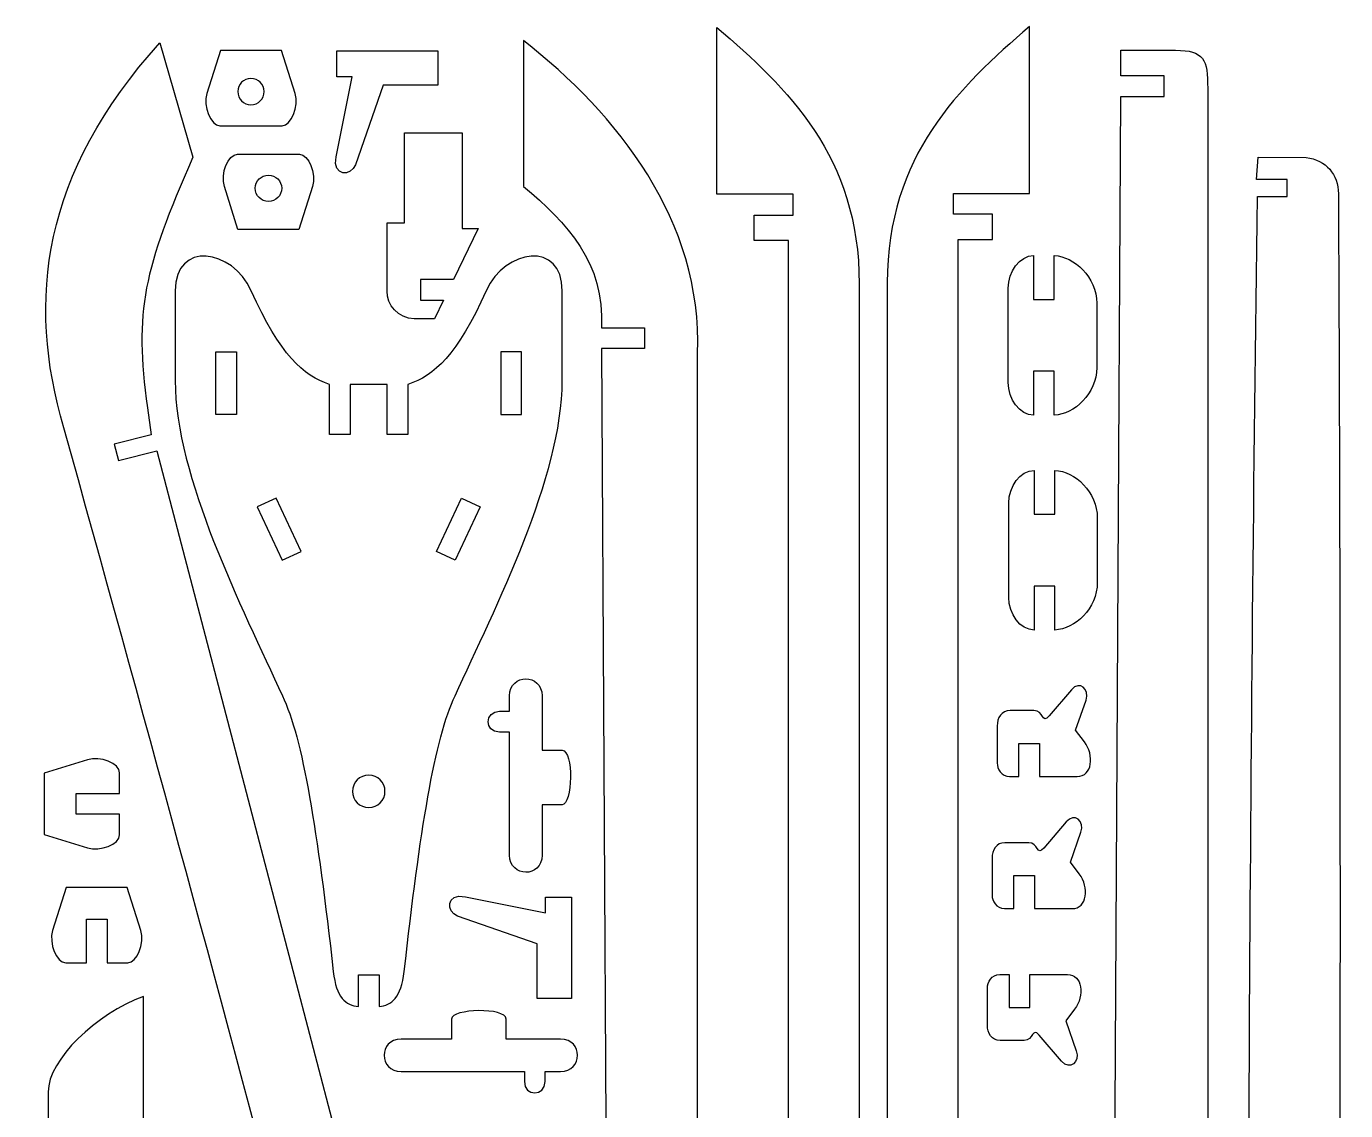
# Model space of a CAD drawing. Header units: centimetres. Extents: x -1670 to 781, y 182 to 1564.
# Drawn here: x 208 to 781, y 1085 to 1556 of the extents above; entities that cross this region are included whole.
import ezdxf

# ---------------------------------------------------------------- set-up
doc = ezdxf.new("R2010")
doc.units = ezdxf.units.CM
doc.header["$MEASUREMENT"] = 0
doc.layers.add('Camada 1', color=3, linetype='Continuous')

msp = doc.modelspace()

# ---------------------------------------------------------------- linework, layer by layer
at = {"layer": 'Camada 1', "lineweight": 25}
for points, knots in [([(538.63, 934.8), (538.63, 934.8), (529.64, 934.8), (529.64, 934.8), (529.64, 934.8), (529.64, 934.8), (529.64, 957.59), (529.64, 957.59), (529.64, 957.59), (529.64, 957.59), (518.7, 957.59), (518.7, 957.59), (518.7, 957.59), (518.7, 957.59), (518.7, 898.97), (518.7, 898.97), (518.7, 898.97), (518.7, 898.97), (511.26, 898.97), (511.26, 898.97), (511.26, 898.97), (511.26, 898.97), (511.26, 732.33), (511.26, 732.33), (511.26, 732.33), (511.26, 732.33), (519.63, 732.33), (519.63, 732.33), (519.63, 732.33), (519.63, 732.33), (519.63, 638.96), (519.63, 638.96), (519.63, 638.96), (519.63, 638.96), (537.84, 638.96), (537.84, 638.96), (537.84, 638.96), (537.84, 638.96), (537.84, 676.35), (537.84, 676.35), (537.84, 676.35), (537.84, 676.35), (546.84, 676.35), (546.84, 676.35), (546.84, 676.35), (546.84, 676.35), (546.84, 638.96), (546.84, 638.96), (546.84, 638.96), (561, 639.8), (569.39, 647.88), (569.39, 666.92), (569.39, 666.92), (569.39, 666.92), (569.39, 1444.46), (569.39, 1444.46), (569.39, 1444.46), (569.39, 1500.01), (538.16, 1529.47), (507.62, 1555.91), (507.62, 1555.91), (507.62, 1555.91), (507.62, 1483.39), (507.62, 1483.39), (507.62, 1483.39), (507.62, 1483.39), (540.66, 1483.39), (540.66, 1483.39), (540.66, 1483.39), (540.66, 1483.39), (540.66, 1474.4), (540.66, 1474.4), (540.66, 1474.4), (540.66, 1474.4), (523.78, 1474.4), (523.78, 1474.4), (523.78, 1474.4), (523.78, 1474.4), (523.78, 1463.27), (523.78, 1463.27), (523.78, 1463.27), (523.78, 1463.27), (538.63, 1463.27), (538.63, 1463.27), (538.63, 1463.27), (538.63, 1463.27), (538.63, 934.8), (538.63, 934.8)], [0, 0, 0, 0, 0.043478, 0.043478, 0.043478, 0.043478, 0.086957, 0.086957, 0.086957, 0.086957, 0.130435, 0.130435, 0.130435, 0.130435, 0.173913, 0.173913, 0.173913, 0.173913, 0.217391, 0.217391, 0.217391, 0.217391, 0.26087, 0.26087, 0.26087, 0.26087, 0.304348, 0.304348, 0.304348, 0.304348, 0.347826, 0.347826, 0.347826, 0.347826, 0.391304, 0.391304, 0.391304, 0.391304, 0.434783, 0.434783, 0.434783, 0.434783, 0.478261, 0.478261, 0.478261, 0.478261, 0.521739, 0.521739, 0.521739, 0.521739, 0.565217, 0.565217, 0.565217, 0.565217, 0.608696, 0.608696, 0.608696, 0.608696, 0.652174, 0.652174, 0.652174, 0.652174, 0.695652, 0.695652, 0.695652, 0.695652, 0.73913, 0.73913, 0.73913, 0.73913, 0.782609, 0.782609, 0.782609, 0.782609, 0.826087, 0.826087, 0.826087, 0.826087, 0.869565, 0.869565, 0.869565, 0.869565, 0.913043, 0.913043, 0.913043, 0.913043, 1, 1, 1, 1]), ([(538.63, 934.8), (538.63, 934.8), (529.64, 934.8), (529.64, 934.8), (529.64, 934.8), (529.64, 934.8), (529.64, 957.59), (529.64, 957.59), (529.64, 957.59), (529.64, 957.59), (518.7, 957.59), (518.7, 957.59), (518.7, 957.59), (518.7, 957.59), (518.7, 898.97), (518.7, 898.97), (518.7, 898.97), (518.7, 898.97), (511.26, 898.97), (511.26, 898.97), (511.26, 898.97), (511.26, 898.97), (511.26, 732.33), (511.26, 732.33), (511.26, 732.33), (511.26, 732.33), (519.63, 732.33), (519.63, 732.33), (519.63, 732.33), (519.63, 732.33), (519.63, 638.96), (519.63, 638.96), (519.63, 638.96), (519.63, 638.96), (537.84, 638.96), (537.84, 638.96), (537.84, 638.96), (537.84, 638.96), (537.84, 676.35), (537.84, 676.35), (537.84, 676.35), (537.84, 676.35), (546.84, 676.35), (546.84, 676.35), (546.84, 676.35), (546.84, 676.35), (546.84, 638.96), (546.84, 638.96), (546.84, 638.96), (561, 639.8), (569.39, 647.88), (569.39, 666.92), (569.39, 666.92), (569.39, 666.92), (569.39, 1444.46), (569.39, 1444.46), (569.39, 1444.46), (569.39, 1500.01), (538.16, 1529.47), (507.62, 1555.91), (507.62, 1555.91), (507.62, 1555.91), (507.62, 1483.39), (507.62, 1483.39), (507.62, 1483.39), (507.62, 1483.39), (540.66, 1483.39), (540.66, 1483.39), (540.66, 1483.39), (540.66, 1483.39), (540.66, 1474.4), (540.66, 1474.4), (540.66, 1474.4), (540.66, 1474.4), (523.78, 1474.4), (523.78, 1474.4), (523.78, 1474.4), (523.78, 1474.4), (523.78, 1463.27), (523.78, 1463.27), (523.78, 1463.27), (523.78, 1463.27), (538.63, 1463.27), (538.63, 1463.27), (538.63, 1463.27), (538.63, 1463.27), (538.63, 934.8), (538.63, 934.8)], [0, 0, 0, 0, 0.043478, 0.043478, 0.043478, 0.043478, 0.086957, 0.086957, 0.086957, 0.086957, 0.130435, 0.130435, 0.130435, 0.130435, 0.173913, 0.173913, 0.173913, 0.173913, 0.217391, 0.217391, 0.217391, 0.217391, 0.26087, 0.26087, 0.26087, 0.26087, 0.304348, 0.304348, 0.304348, 0.304348, 0.347826, 0.347826, 0.347826, 0.347826, 0.391304, 0.391304, 0.391304, 0.391304, 0.434783, 0.434783, 0.434783, 0.434783, 0.478261, 0.478261, 0.478261, 0.478261, 0.521739, 0.521739, 0.521739, 0.521739, 0.565217, 0.565217, 0.565217, 0.565217, 0.608696, 0.608696, 0.608696, 0.608696, 0.652174, 0.652174, 0.652174, 0.652174, 0.695652, 0.695652, 0.695652, 0.695652, 0.73913, 0.73913, 0.73913, 0.73913, 0.782609, 0.782609, 0.782609, 0.782609, 0.826087, 0.826087, 0.826087, 0.826087, 0.869565, 0.869565, 0.869565, 0.869565, 0.913043, 0.913043, 0.913043, 0.913043, 1, 1, 1, 1]), ([(612.37, 935.21), (612.37, 935.21), (621.37, 935.21), (621.37, 935.21), (621.37, 935.21), (621.37, 935.21), (621.37, 958.01), (621.37, 958.01), (621.37, 958.01), (621.37, 958.01), (632.3, 958.01), (632.3, 958.01), (632.3, 958.01), (632.3, 958.01), (632.3, 899.38), (632.3, 899.38), (632.3, 899.38), (632.3, 899.38), (639.75, 899.38), (639.75, 899.38), (639.75, 899.38), (639.75, 899.38), (639.75, 732.75), (639.75, 732.75), (639.75, 732.75), (639.75, 732.75), (631.37, 732.75), (631.37, 732.75), (631.37, 732.75), (631.37, 732.75), (631.37, 639.37), (631.37, 639.37), (631.37, 639.37), (631.37, 639.37), (613.16, 639.37), (613.16, 639.37), (613.16, 639.37), (613.16, 639.37), (613.16, 676.77), (613.16, 676.77), (613.16, 676.77), (613.16, 676.77), (604.17, 676.77), (604.17, 676.77), (604.17, 676.77), (604.17, 676.77), (604.17, 639.37), (604.17, 639.37), (604.17, 639.37), (590, 640.22), (581.61, 648.3), (581.61, 667.34), (581.61, 667.34), (581.61, 667.34), (581.61, 1444.88), (581.61, 1444.88), (581.61, 1444.88), (581.61, 1500.43), (612.85, 1529.89), (643.39, 1556.32), (643.39, 1556.32), (643.39, 1556.32), (643.39, 1483.81), (643.39, 1483.81), (643.39, 1483.81), (643.39, 1483.81), (610.35, 1483.81), (610.35, 1483.81), (610.35, 1483.81), (610.35, 1483.81), (610.35, 1474.82), (610.35, 1474.82), (610.35, 1474.82), (610.35, 1474.82), (627.23, 1474.82), (627.23, 1474.82), (627.23, 1474.82), (627.23, 1474.82), (627.23, 1463.69), (627.23, 1463.69), (627.23, 1463.69), (627.23, 1463.69), (612.37, 1463.69), (612.37, 1463.69), (612.37, 1463.69), (612.37, 1463.69), (612.37, 935.21), (612.37, 935.21)], [0, 0, 0, 0, 0.043478, 0.043478, 0.043478, 0.043478, 0.086957, 0.086957, 0.086957, 0.086957, 0.130435, 0.130435, 0.130435, 0.130435, 0.173913, 0.173913, 0.173913, 0.173913, 0.217391, 0.217391, 0.217391, 0.217391, 0.26087, 0.26087, 0.26087, 0.26087, 0.304348, 0.304348, 0.304348, 0.304348, 0.347826, 0.347826, 0.347826, 0.347826, 0.391304, 0.391304, 0.391304, 0.391304, 0.434783, 0.434783, 0.434783, 0.434783, 0.478261, 0.478261, 0.478261, 0.478261, 0.521739, 0.521739, 0.521739, 0.521739, 0.565217, 0.565217, 0.565217, 0.565217, 0.608696, 0.608696, 0.608696, 0.608696, 0.652174, 0.652174, 0.652174, 0.652174, 0.695652, 0.695652, 0.695652, 0.695652, 0.73913, 0.73913, 0.73913, 0.73913, 0.782609, 0.782609, 0.782609, 0.782609, 0.826087, 0.826087, 0.826087, 0.826087, 0.869565, 0.869565, 0.869565, 0.869565, 0.913043, 0.913043, 0.913043, 0.913043, 1, 1, 1, 1]), ([(450.95, 660.7), (450.95, 660.7), (438.07, 657.4), (438.07, 657.4), (438.07, 657.4), (438.07, 657.4), (436.24, 664.55), (436.24, 664.55), (436.24, 664.55), (436.24, 664.55), (448.67, 667.73), (448.67, 667.73), (448.67, 667.73), (448.67, 667.73), (264.28, 1371.98), (264.28, 1371.98), (264.28, 1371.98), (264.28, 1371.98), (247.66, 1367.73), (247.66, 1367.73), (247.66, 1367.73), (247.66, 1367.73), (245.83, 1374.87), (245.83, 1374.87), (245.83, 1374.87), (245.83, 1374.87), (261.9, 1378.99), (261.9, 1378.99), (261.9, 1378.99), (261.9, 1378.99), (260.26, 1390.62), (260.26, 1390.62), (260.26, 1390.62), (254.27, 1432.91), (258.68, 1451.03), (280.01, 1499.49), (280.01, 1499.49), (280.01, 1499.49), (265.61, 1549.17), (265.61, 1549.17), (265.61, 1549.17), (214.53, 1492.5), (207.66, 1437.46), (223.91, 1381.98), (223.91, 1381.98), (291.5, 1140.48), (355.44, 897.53), (417.85, 653.98), (417.85, 653.98), (419.91, 645.94), (424.74, 642.53), (433.47, 643.72), (433.47, 643.72), (433.47, 643.72), (453.68, 648.85), (453.68, 648.85), (453.68, 648.85), (453.68, 648.85), (450.95, 660.7), (450.95, 660.7)], [0, 0, 0, 0, 0.0625, 0.0625, 0.0625, 0.0625, 0.125, 0.125, 0.125, 0.125, 0.1875, 0.1875, 0.1875, 0.1875, 0.25, 0.25, 0.25, 0.25, 0.3125, 0.3125, 0.3125, 0.3125, 0.375, 0.375, 0.375, 0.375, 0.4375, 0.4375, 0.4375, 0.4375, 0.5, 0.5, 0.5, 0.5, 0.5625, 0.5625, 0.5625, 0.5625, 0.625, 0.625, 0.625, 0.625, 0.6875, 0.6875, 0.6875, 0.6875, 0.75, 0.75, 0.75, 0.75, 0.8125, 0.8125, 0.8125, 0.8125, 0.875, 0.875, 0.875, 0.875, 1, 1, 1, 1]), ([(461.53, 682.32), (461.53, 682.32), (480.26, 682.32), (480.26, 682.32), (480.26, 682.32), (480.26, 682.32), (480.26, 691.31), (480.26, 691.31), (480.26, 691.31), (480.26, 691.31), (461.53, 691.31), (461.53, 691.31), (461.53, 691.31), (461.53, 691.31), (457.43, 1416.43), (457.43, 1416.43), (457.43, 1416.43), (457.43, 1416.43), (476.16, 1416.43), (476.16, 1416.43), (476.16, 1416.43), (476.16, 1416.43), (476.16, 1425.42), (476.16, 1425.42), (476.16, 1425.42), (476.16, 1425.42), (457.43, 1425.42), (457.43, 1425.42), (457.43, 1425.42), (458.93, 1453.53), (442.57, 1470.99), (423.52, 1486.85), (423.52, 1486.85), (423.52, 1486.85), (423.52, 1550.13), (423.52, 1550.13), (423.52, 1550.13), (464.47, 1518.4), (501.38, 1471.81), (499.21, 1414.26), (499.21, 1414.26), (499.21, 1414.26), (499.21, 687.74), (499.21, 687.74), (499.21, 687.74), (499.21, 675.2), (497.71, 671.15), (485.17, 671.15), (485.17, 671.15), (485.17, 671.15), (461.53, 671.15), (461.53, 671.15), (461.53, 671.15), (461.53, 671.15), (461.53, 682.32), (461.53, 682.32)], [0, 0, 0, 0, 0.066667, 0.066667, 0.066667, 0.066667, 0.133333, 0.133333, 0.133333, 0.133333, 0.2, 0.2, 0.2, 0.2, 0.266667, 0.266667, 0.266667, 0.266667, 0.333333, 0.333333, 0.333333, 0.333333, 0.4, 0.4, 0.4, 0.4, 0.466667, 0.466667, 0.466667, 0.466667, 0.533333, 0.533333, 0.533333, 0.533333, 0.6, 0.6, 0.6, 0.6, 0.666667, 0.666667, 0.666667, 0.666667, 0.733333, 0.733333, 0.733333, 0.733333, 0.8, 0.8, 0.8, 0.8, 0.866667, 0.866667, 0.866667, 0.866667, 1, 1, 1, 1]), ([(291.96, 1545.89), (291.96, 1545.89), (318.48, 1545.89), (318.48, 1545.89), (318.48, 1545.89), (318.48, 1545.89), (324.37, 1527.2), (324.37, 1527.2), (324.37, 1527.2), (326.13, 1521.61), (322.68, 1513.16), (318.71, 1513.16), (318.71, 1513.16), (297.58, 1513.16), (312.89, 1513.16), (291.73, 1513.16), (291.73, 1513.16), (287.75, 1513.16), (284.3, 1521.61), (286.06, 1527.2), (286.06, 1527.2), (286.06, 1527.2), (291.96, 1545.89), (291.96, 1545.89)], [0, 0, 0, 0, 0.142857, 0.142857, 0.142857, 0.142857, 0.285714, 0.285714, 0.285714, 0.285714, 0.428571, 0.428571, 0.428571, 0.428571, 0.571429, 0.571429, 0.571429, 0.571429, 0.714286, 0.714286, 0.714286, 0.714286, 1, 1, 1, 1]), ([(386.4, 1530.83), (386.4, 1530.83), (386.4, 1545.72), (386.4, 1545.72), (386.4, 1545.72), (386.4, 1545.72), (342.44, 1545.72), (342.44, 1545.72), (342.44, 1545.72), (342.44, 1545.72), (342.44, 1534.41), (342.44, 1534.41), (342.44, 1534.41), (342.44, 1534.41), (349.18, 1534.41), (349.18, 1534.41), (349.18, 1534.41), (349.18, 1534.41), (342.2, 1499.65), (342.2, 1499.65), (342.2, 1499.65), (340.47, 1491.05), (348.77, 1491.09), (350.58, 1496.24), (350.58, 1496.24), (350.58, 1496.24), (362.67, 1530.83), (362.67, 1530.83), (362.67, 1530.83), (362.67, 1530.83), (386.4, 1530.83), (386.4, 1530.83)], [0, 0, 0, 0, 0.111111, 0.111111, 0.111111, 0.111111, 0.222222, 0.222222, 0.222222, 0.222222, 0.333333, 0.333333, 0.333333, 0.333333, 0.444444, 0.444444, 0.444444, 0.444444, 0.555556, 0.555556, 0.555556, 0.555556, 0.666667, 0.666667, 0.666667, 0.666667, 0.777778, 0.777778, 0.777778, 0.777778, 1, 1, 1, 1]), ([(683.09, 1534.8), (683.09, 1534.8), (701.82, 1534.8), (701.82, 1534.8), (701.82, 1534.8), (701.82, 1534.8), (701.82, 1525.81), (701.82, 1525.81), (701.82, 1525.81), (701.82, 1525.81), (683.09, 1525.81), (683.09, 1525.81), (683.09, 1525.81), (683.09, 1525.81), (678.99, 800.68), (678.99, 800.68), (678.99, 800.68), (678.99, 800.68), (697.72, 800.68), (697.72, 800.68), (697.72, 800.68), (697.72, 800.68), (697.72, 791.69), (697.72, 791.69), (697.72, 791.69), (697.72, 791.69), (678.99, 791.69), (678.99, 791.69), (678.99, 791.69), (680.49, 763.59), (664.13, 746.13), (645.08, 730.27), (645.08, 730.27), (645.08, 730.27), (645.08, 666.99), (645.08, 666.99), (645.08, 666.99), (686.03, 698.71), (722.95, 745.3), (720.77, 802.86), (720.77, 802.86), (720.77, 802.86), (720.77, 1529.37), (720.77, 1529.37), (720.77, 1529.37), (720.77, 1541.92), (719.27, 1545.97), (706.73, 1545.97), (706.73, 1545.97), (706.73, 1545.97), (683.09, 1545.97), (683.09, 1545.97), (683.09, 1545.97), (683.09, 1545.97), (683.09, 1534.8), (683.09, 1534.8)], [0, 0, 0, 0, 0.066667, 0.066667, 0.066667, 0.066667, 0.133333, 0.133333, 0.133333, 0.133333, 0.2, 0.2, 0.2, 0.2, 0.266667, 0.266667, 0.266667, 0.266667, 0.333333, 0.333333, 0.333333, 0.333333, 0.4, 0.4, 0.4, 0.4, 0.466667, 0.466667, 0.466667, 0.466667, 0.533333, 0.533333, 0.533333, 0.533333, 0.6, 0.6, 0.6, 0.6, 0.666667, 0.666667, 0.666667, 0.666667, 0.733333, 0.733333, 0.733333, 0.733333, 0.8, 0.8, 0.8, 0.8, 0.866667, 0.866667, 0.866667, 0.866667, 1, 1, 1, 1]), ([(305.22, 1522.24), (302.05, 1522.24), (299.48, 1524.81), (299.48, 1527.98), (299.48, 1527.98), (299.48, 1531.15), (302.05, 1533.71), (305.22, 1533.71), (305.22, 1533.71), (308.39, 1533.71), (310.96, 1531.14), (310.96, 1527.98), (310.96, 1527.98), (310.96, 1524.81), (308.39, 1522.24), (305.22, 1522.24)], [0, 0, 0, 0, 0.2, 0.2, 0.2, 0.2, 0.4, 0.4, 0.4, 0.4, 0.6, 0.6, 0.6, 0.6, 1, 1, 1, 1]), ([(393.2, 1446.42), (393.2, 1446.42), (403.88, 1468.56), (403.88, 1468.56), (403.88, 1468.56), (403.88, 1468.56), (396.9, 1468.56), (396.9, 1468.56), (396.9, 1468.56), (396.9, 1468.56), (396.9, 1510.13), (396.9, 1510.13), (396.9, 1510.13), (396.9, 1510.13), (371.93, 1510.13), (371.93, 1510.13), (371.93, 1510.13), (371.93, 1510.13), (371.93, 1471.04), (371.93, 1471.04), (371.93, 1471.04), (371.93, 1471.04), (364.33, 1471.04), (364.33, 1471.04), (364.33, 1471.04), (364.33, 1471.04), (364.33, 1441.26), (364.33, 1441.26), (364.33, 1441.26), (364.33, 1435.49), (368.94, 1429.35), (376.17, 1429.35), (376.17, 1429.35), (376.17, 1429.35), (384.96, 1429.35), (384.96, 1429.35), (384.96, 1429.35), (384.96, 1429.35), (388.86, 1437.42), (388.86, 1437.42), (388.86, 1437.42), (388.86, 1437.42), (378.9, 1437.42), (378.9, 1437.42), (378.9, 1437.42), (378.9, 1437.42), (378.9, 1446.42), (378.9, 1446.42), (378.9, 1446.42), (378.9, 1446.42), (393.2, 1446.42), (393.2, 1446.42)], [0, 0, 0, 0, 0.071429, 0.071429, 0.071429, 0.071429, 0.142857, 0.142857, 0.142857, 0.142857, 0.214286, 0.214286, 0.214286, 0.214286, 0.285714, 0.285714, 0.285714, 0.285714, 0.357143, 0.357143, 0.357143, 0.357143, 0.428571, 0.428571, 0.428571, 0.428571, 0.5, 0.5, 0.5, 0.5, 0.571429, 0.571429, 0.571429, 0.571429, 0.642857, 0.642857, 0.642857, 0.642857, 0.714286, 0.714286, 0.714286, 0.714286, 0.785714, 0.785714, 0.785714, 0.785714, 0.857143, 0.857143, 0.857143, 0.857143, 1, 1, 1, 1]), ([(299.55, 1468.08), (299.55, 1468.08), (326.07, 1468.08), (326.07, 1468.08), (326.07, 1468.08), (326.07, 1468.08), (331.97, 1486.77), (331.97, 1486.77), (331.97, 1486.77), (333.73, 1492.35), (330.28, 1500.8), (326.3, 1500.8), (326.3, 1500.8), (305.18, 1500.8), (320.48, 1500.8), (299.32, 1500.8), (299.32, 1500.8), (295.35, 1500.8), (291.9, 1492.35), (293.66, 1486.77), (293.66, 1486.77), (293.66, 1486.77), (299.55, 1468.08), (299.55, 1468.08)], [0, 0, 0, 0, 0.142857, 0.142857, 0.142857, 0.142857, 0.285714, 0.285714, 0.285714, 0.285714, 0.428571, 0.428571, 0.428571, 0.428571, 0.571429, 0.571429, 0.571429, 0.571429, 0.714286, 0.714286, 0.714286, 0.714286, 1, 1, 1, 1]), ([(741.96, 1489.84), (741.96, 1489.84), (755.26, 1489.78), (755.26, 1489.78), (755.26, 1489.78), (755.26, 1489.78), (755.23, 1482.4), (755.23, 1482.4), (755.23, 1482.4), (755.23, 1482.4), (742.4, 1482.46), (742.4, 1482.46), (742.4, 1482.46), (739.08, 1239.96), (737.9, 997.73), (738.1, 755.61), (738.1, 755.61), (738.1, 755.61), (750.47, 755.56), (750.47, 755.56), (750.47, 755.56), (750.47, 755.56), (750.44, 748.19), (750.44, 748.19), (750.44, 748.19), (750.44, 748.19), (738.63, 748.23), (738.63, 748.23), (738.63, 748.23), (735.26, 731.69), (724.97, 719.78), (707.81, 709.03), (707.81, 709.03), (707.81, 709.03), (708.63, 643.01), (708.63, 643.01), (708.63, 643.01), (774.16, 691.93), (780.68, 749.54), (778.32, 804.98), (778.32, 804.98), (777.86, 1031.85), (778.82, 1256.85), (777.52, 1483.65), (777.52, 1483.65), (777.47, 1491.96), (772.23, 1498.34), (763.48, 1499.39), (763.48, 1499.39), (763.48, 1499.39), (742.63, 1499.51), (742.63, 1499.51), (742.63, 1499.51), (742.63, 1499.51), (741.96, 1489.84), (741.96, 1489.84)], [0, 0, 0, 0, 0.066667, 0.066667, 0.066667, 0.066667, 0.133333, 0.133333, 0.133333, 0.133333, 0.2, 0.2, 0.2, 0.2, 0.266667, 0.266667, 0.266667, 0.266667, 0.333333, 0.333333, 0.333333, 0.333333, 0.4, 0.4, 0.4, 0.4, 0.466667, 0.466667, 0.466667, 0.466667, 0.533333, 0.533333, 0.533333, 0.533333, 0.6, 0.6, 0.6, 0.6, 0.666667, 0.666667, 0.666667, 0.666667, 0.733333, 0.733333, 0.733333, 0.733333, 0.8, 0.8, 0.8, 0.8, 0.866667, 0.866667, 0.866667, 0.866667, 1, 1, 1, 1]), ([(312.81, 1491.73), (309.64, 1491.73), (307.07, 1489.16), (307.07, 1485.99), (307.07, 1485.99), (307.07, 1482.82), (309.64, 1480.25), (312.81, 1480.25), (312.81, 1480.25), (315.98, 1480.25), (318.55, 1482.82), (318.55, 1485.99), (318.55, 1485.99), (318.55, 1489.16), (315.98, 1491.73), (312.81, 1491.73)], [0, 0, 0, 0, 0.2, 0.2, 0.2, 0.2, 0.4, 0.4, 0.4, 0.4, 0.6, 0.6, 0.6, 0.6, 1, 1, 1, 1]), ([(364.41, 1400.84), (364.41, 1400.84), (364.41, 1379.1), (364.41, 1379.1), (364.41, 1379.1), (364.41, 1379.1), (373.41, 1379.1), (373.41, 1379.1), (373.41, 1379.1), (373.41, 1379.1), (373.41, 1400.84), (373.41, 1400.84), (373.41, 1400.84), (384.77, 1404.45), (394.93, 1413.73), (407.39, 1441.47), (407.39, 1441.47), (415.6, 1459.79), (440.42, 1463.3), (440.42, 1441.47), (440.42, 1441.47), (440.42, 1441.47), (440.42, 1402.47), (440.42, 1402.47), (440.42, 1402.47), (440.42, 1360.5), (411.41, 1304.16), (393.89, 1265.54), (393.89, 1265.54), (385.02, 1247.38), (378.57, 1206.53), (371.78, 1145.77), (371.78, 1145.77), (370.52, 1134.56), (366.28, 1131.07), (360.87, 1130.65), (360.87, 1130.65), (360.87, 1130.65), (360.87, 1144.34), (360.87, 1144.34), (360.87, 1144.34), (360.87, 1144.34), (351.87, 1144.34), (351.87, 1144.34), (351.87, 1144.34), (351.87, 1144.34), (351.87, 1130.65), (351.87, 1130.65), (351.87, 1130.65), (346.46, 1131.07), (342.22, 1134.56), (340.96, 1145.77), (340.96, 1145.77), (334.16, 1206.53), (327.72, 1247.38), (318.85, 1265.54), (318.85, 1265.54), (301.32, 1304.16), (272.32, 1360.5), (272.32, 1402.47), (272.32, 1402.47), (272.32, 1402.47), (272.32, 1441.47), (272.32, 1441.47), (272.32, 1441.47), (272.32, 1463.3), (297.14, 1459.79), (305.35, 1441.47), (305.35, 1441.47), (317.8, 1413.73), (327.97, 1404.45), (339.33, 1400.84), (339.33, 1400.84), (339.33, 1400.84), (339.33, 1379.1), (339.33, 1379.1), (339.33, 1379.1), (339.33, 1379.1), (348.33, 1379.1), (348.33, 1379.1), (348.33, 1379.1), (348.33, 1379.1), (348.33, 1400.84), (348.33, 1400.84), (348.33, 1400.84), (348.33, 1400.84), (364.41, 1400.84), (364.41, 1400.84)], [0, 0, 0, 0, 0.043478, 0.043478, 0.043478, 0.043478, 0.086957, 0.086957, 0.086957, 0.086957, 0.130435, 0.130435, 0.130435, 0.130435, 0.173913, 0.173913, 0.173913, 0.173913, 0.217391, 0.217391, 0.217391, 0.217391, 0.26087, 0.26087, 0.26087, 0.26087, 0.304348, 0.304348, 0.304348, 0.304348, 0.347826, 0.347826, 0.347826, 0.347826, 0.391304, 0.391304, 0.391304, 0.391304, 0.434783, 0.434783, 0.434783, 0.434783, 0.478261, 0.478261, 0.478261, 0.478261, 0.521739, 0.521739, 0.521739, 0.521739, 0.565217, 0.565217, 0.565217, 0.565217, 0.608696, 0.608696, 0.608696, 0.608696, 0.652174, 0.652174, 0.652174, 0.652174, 0.695652, 0.695652, 0.695652, 0.695652, 0.73913, 0.73913, 0.73913, 0.73913, 0.782609, 0.782609, 0.782609, 0.782609, 0.826087, 0.826087, 0.826087, 0.826087, 0.869565, 0.869565, 0.869565, 0.869565, 0.913043, 0.913043, 0.913043, 0.913043, 1, 1, 1, 1]), ([(634.13, 1401.61), (634.13, 1394.55), (639.08, 1387.44), (645.13, 1387.48), (645.13, 1387.48), (645.13, 1387.48), (645.13, 1406.52), (645.13, 1406.52), (645.13, 1406.52), (645.13, 1406.52), (654.12, 1406.52), (654.12, 1406.52), (654.12, 1406.52), (654.12, 1406.52), (654.12, 1387.48), (654.12, 1387.48), (654.12, 1387.48), (662.8, 1387.78), (672.58, 1396.74), (672.58, 1408.18), (672.58, 1408.18), (672.58, 1408.18), (672.58, 1436.05), (672.58, 1436.05), (672.58, 1436.05), (672.58, 1447.49), (662.8, 1456.46), (654.12, 1456.76), (654.12, 1456.76), (654.12, 1456.76), (654.12, 1437.72), (654.12, 1437.72), (654.12, 1437.72), (654.12, 1437.72), (645.13, 1437.72), (645.13, 1437.72), (645.13, 1437.72), (645.13, 1437.72), (645.13, 1456.76), (645.13, 1456.76), (645.13, 1456.76), (639.08, 1456.8), (634.13, 1449.68), (634.13, 1442.63), (634.13, 1442.63), (634.13, 1442.63), (634.13, 1401.61), (634.13, 1401.61)], [0, 0, 0, 0, 0.076923, 0.076923, 0.076923, 0.076923, 0.153846, 0.153846, 0.153846, 0.153846, 0.230769, 0.230769, 0.230769, 0.230769, 0.307692, 0.307692, 0.307692, 0.307692, 0.384615, 0.384615, 0.384615, 0.384615, 0.461538, 0.461538, 0.461538, 0.461538, 0.538462, 0.538462, 0.538462, 0.538462, 0.615385, 0.615385, 0.615385, 0.615385, 0.692308, 0.692308, 0.692308, 0.692308, 0.769231, 0.769231, 0.769231, 0.769231, 0.846154, 0.846154, 0.846154, 0.846154, 1, 1, 1, 1]), ([(290.01, 1415), (290.01, 1415), (290.01, 1387.78), (290.01, 1387.78), (290.01, 1387.78), (290.01, 1387.78), (299, 1387.78), (299, 1387.78), (299, 1387.78), (299, 1387.78), (299, 1415), (299, 1415), (299, 1415), (299, 1415), (290.01, 1415), (290.01, 1415)], [0, 0, 0, 0, 0.2, 0.2, 0.2, 0.2, 0.4, 0.4, 0.4, 0.4, 0.6, 0.6, 0.6, 0.6, 1, 1, 1, 1]), ([(422.73, 1415), (422.73, 1415), (422.73, 1387.78), (422.73, 1387.78), (422.73, 1387.78), (422.73, 1387.78), (413.74, 1387.78), (413.74, 1387.78), (413.74, 1387.78), (413.74, 1387.78), (413.74, 1415), (413.74, 1415), (413.74, 1415), (413.74, 1415), (422.73, 1415), (422.73, 1415)], [0, 0, 0, 0, 0.2, 0.2, 0.2, 0.2, 0.4, 0.4, 0.4, 0.4, 0.6, 0.6, 0.6, 0.6, 1, 1, 1, 1]), ([(634.38, 1308.29), (634.38, 1301.23), (639.32, 1294.11), (645.37, 1294.15), (645.37, 1294.15), (645.37, 1294.15), (645.37, 1313.19), (645.37, 1313.19), (645.37, 1313.19), (645.37, 1313.19), (654.37, 1313.19), (654.37, 1313.19), (654.37, 1313.19), (654.37, 1313.19), (654.37, 1294.15), (654.37, 1294.15), (654.37, 1294.15), (663.04, 1294.45), (672.83, 1303.42), (672.83, 1314.86), (672.83, 1314.86), (672.83, 1314.86), (672.83, 1342.73), (672.83, 1342.73), (672.83, 1342.73), (672.83, 1354.17), (663.04, 1363.14), (654.37, 1363.43), (654.37, 1363.43), (654.37, 1363.43), (654.37, 1344.4), (654.37, 1344.4), (654.37, 1344.4), (654.37, 1344.4), (645.37, 1344.4), (645.37, 1344.4), (645.37, 1344.4), (645.37, 1344.4), (645.37, 1363.43), (645.37, 1363.43), (645.37, 1363.43), (639.32, 1363.48), (634.38, 1356.36), (634.38, 1349.3), (634.38, 1349.3), (634.38, 1349.3), (634.38, 1308.29), (634.38, 1308.29)], [0, 0, 0, 0, 0.076923, 0.076923, 0.076923, 0.076923, 0.153846, 0.153846, 0.153846, 0.153846, 0.230769, 0.230769, 0.230769, 0.230769, 0.307692, 0.307692, 0.307692, 0.307692, 0.384615, 0.384615, 0.384615, 0.384615, 0.461538, 0.461538, 0.461538, 0.461538, 0.538462, 0.538462, 0.538462, 0.538462, 0.615385, 0.615385, 0.615385, 0.615385, 0.692308, 0.692308, 0.692308, 0.692308, 0.769231, 0.769231, 0.769231, 0.769231, 0.846154, 0.846154, 0.846154, 0.846154, 1, 1, 1, 1]), ([(316.12, 1351.41), (316.12, 1351.41), (326.95, 1328.23), (326.95, 1328.23), (326.95, 1328.23), (326.95, 1328.23), (318.81, 1324.42), (318.81, 1324.42), (318.81, 1324.42), (318.81, 1324.42), (307.97, 1347.61), (307.97, 1347.61), (307.97, 1347.61), (307.97, 1347.61), (316.12, 1351.41), (316.12, 1351.41)], [0, 0, 0, 0, 0.2, 0.2, 0.2, 0.2, 0.4, 0.4, 0.4, 0.4, 0.6, 0.6, 0.6, 0.6, 1, 1, 1, 1]), ([(396.62, 1351.41), (396.62, 1351.41), (385.79, 1328.23), (385.79, 1328.23), (385.79, 1328.23), (385.79, 1328.23), (393.93, 1324.42), (393.93, 1324.42), (393.93, 1324.42), (393.93, 1324.42), (404.77, 1347.61), (404.77, 1347.61), (404.77, 1347.61), (404.77, 1347.61), (396.62, 1351.41), (396.62, 1351.41)], [0, 0, 0, 0, 0.2, 0.2, 0.2, 0.2, 0.4, 0.4, 0.4, 0.4, 0.6, 0.6, 0.6, 0.6, 1, 1, 1, 1]), ([(431.64, 1196.34), (431.64, 1196.34), (431.64, 1218.17), (431.64, 1218.17), (431.64, 1218.17), (431.64, 1218.17), (440.33, 1218.17), (440.33, 1218.17), (440.33, 1218.17), (444.91, 1218.17), (445.57, 1241.89), (440.33, 1241.89), (440.33, 1241.89), (440.33, 1241.89), (431.64, 1241.89), (431.64, 1241.89), (431.64, 1241.89), (431.64, 1241.89), (431.64, 1265.54), (431.64, 1265.54), (431.64, 1265.54), (431.64, 1275.54), (417.55, 1275.3), (417.55, 1265.54), (417.55, 1265.54), (417.55, 1265.54), (417.55, 1258.83), (417.55, 1258.83), (417.55, 1258.83), (417.55, 1258.83), (413.23, 1258.83), (413.23, 1258.83), (413.23, 1258.83), (406.72, 1258.83), (406.49, 1249.84), (413.23, 1249.84), (413.23, 1249.84), (413.23, 1249.84), (417.55, 1249.84), (417.55, 1249.84), (417.55, 1249.84), (417.55, 1249.84), (417.55, 1196.34), (417.55, 1196.34), (417.55, 1196.34), (417.55, 1186.58), (431.64, 1186.35), (431.64, 1196.34)], [0, 0, 0, 0, 0.076923, 0.076923, 0.076923, 0.076923, 0.153846, 0.153846, 0.153846, 0.153846, 0.230769, 0.230769, 0.230769, 0.230769, 0.307692, 0.307692, 0.307692, 0.307692, 0.384615, 0.384615, 0.384615, 0.384615, 0.461538, 0.461538, 0.461538, 0.461538, 0.538462, 0.538462, 0.538462, 0.538462, 0.615385, 0.615385, 0.615385, 0.615385, 0.692308, 0.692308, 0.692308, 0.692308, 0.769231, 0.769231, 0.769231, 0.769231, 0.846154, 0.846154, 0.846154, 0.846154, 1, 1, 1, 1]), ([(647.72, 1230.51), (647.72, 1230.51), (647.72, 1244.9), (647.72, 1244.9), (647.72, 1244.9), (647.72, 1244.9), (638.72, 1244.9), (638.72, 1244.9), (638.72, 1244.9), (638.72, 1244.9), (638.72, 1230.51), (638.72, 1230.51), (638.72, 1230.51), (638.72, 1230.51), (634.73, 1230.51), (634.73, 1230.51), (634.73, 1230.51), (631.13, 1230.51), (629.32, 1233.98), (629.32, 1236.31), (629.32, 1236.31), (629.32, 1236.31), (629.32, 1252.5), (629.32, 1252.5), (629.32, 1252.5), (629.32, 1255.87), (631.21, 1259.17), (634.92, 1259.17), (634.92, 1259.17), (634.92, 1259.17), (645.27, 1259.17), (645.27, 1259.17), (645.27, 1259.17), (649.53, 1259.17), (648.71, 1253.15), (651.84, 1256.81), (651.84, 1256.81), (651.84, 1256.81), (661.56, 1268.17), (661.56, 1268.17), (661.56, 1268.17), (665.24, 1272.47), (669.57, 1268.44), (667.92, 1263.67), (667.92, 1263.67), (667.92, 1263.67), (663.42, 1250.64), (663.42, 1250.64), (663.42, 1250.64), (663.42, 1250.64), (667.22, 1245.6), (667.22, 1245.6), (667.22, 1245.6), (671.62, 1239.77), (670.68, 1230.51), (664.12, 1230.51), (664.12, 1230.51), (664.12, 1230.51), (647.72, 1230.51), (647.72, 1230.51)], [0, 0, 0, 0, 0.0625, 0.0625, 0.0625, 0.0625, 0.125, 0.125, 0.125, 0.125, 0.1875, 0.1875, 0.1875, 0.1875, 0.25, 0.25, 0.25, 0.25, 0.3125, 0.3125, 0.3125, 0.3125, 0.375, 0.375, 0.375, 0.375, 0.4375, 0.4375, 0.4375, 0.4375, 0.5, 0.5, 0.5, 0.5, 0.5625, 0.5625, 0.5625, 0.5625, 0.625, 0.625, 0.625, 0.625, 0.6875, 0.6875, 0.6875, 0.6875, 0.75, 0.75, 0.75, 0.75, 0.8125, 0.8125, 0.8125, 0.8125, 0.875, 0.875, 0.875, 0.875, 1, 1, 1, 1]), ([(215.45, 1205.39), (215.45, 1205.39), (215.45, 1231.91), (215.45, 1231.91), (215.45, 1231.91), (215.45, 1231.91), (234.14, 1237.81), (234.14, 1237.81), (234.14, 1237.81), (239.73, 1239.57), (248.18, 1236.12), (248.18, 1232.15), (248.18, 1232.15), (248.18, 1232.15), (248.18, 1223.15), (248.18, 1223.15), (248.18, 1223.15), (248.18, 1223.15), (229.26, 1223.15), (229.26, 1223.15), (229.26, 1223.15), (229.26, 1223.15), (229.26, 1214.16), (229.26, 1214.16), (229.26, 1214.16), (229.26, 1214.16), (248.18, 1214.16), (248.18, 1214.16), (248.18, 1214.16), (248.18, 1214.16), (248.18, 1205.16), (248.18, 1205.16), (248.18, 1205.16), (248.18, 1201.19), (239.73, 1197.74), (234.14, 1199.5), (234.14, 1199.5), (234.14, 1199.5), (215.45, 1205.39), (215.45, 1205.39)], [0, 0, 0, 0, 0.090909, 0.090909, 0.090909, 0.090909, 0.181818, 0.181818, 0.181818, 0.181818, 0.272727, 0.272727, 0.272727, 0.272727, 0.363636, 0.363636, 0.363636, 0.363636, 0.454545, 0.454545, 0.454545, 0.454545, 0.545455, 0.545455, 0.545455, 0.545455, 0.636364, 0.636364, 0.636364, 0.636364, 0.727273, 0.727273, 0.727273, 0.727273, 0.818182, 0.818182, 0.818182, 0.818182, 1, 1, 1, 1]), ([(356.37, 1231.12), (360.27, 1231.12), (363.43, 1227.96), (363.43, 1224.07), (363.43, 1224.07), (363.43, 1220.17), (360.27, 1217.01), (356.37, 1217.01), (356.37, 1217.01), (352.47, 1217.01), (349.31, 1220.17), (349.31, 1224.07), (349.31, 1224.07), (349.31, 1227.96), (352.47, 1231.12), (356.37, 1231.12)], [0, 0, 0, 0, 0.2, 0.2, 0.2, 0.2, 0.4, 0.4, 0.4, 0.4, 0.6, 0.6, 0.6, 0.6, 1, 1, 1, 1]), ([(645.49, 1173.13), (645.49, 1173.13), (645.49, 1187.51), (645.49, 1187.51), (645.49, 1187.51), (645.49, 1187.51), (636.5, 1187.51), (636.5, 1187.51), (636.5, 1187.51), (636.5, 1187.51), (636.5, 1173.13), (636.5, 1173.13), (636.5, 1173.13), (636.5, 1173.13), (632.5, 1173.13), (632.5, 1173.13), (632.5, 1173.13), (628.9, 1173.13), (627.09, 1176.59), (627.09, 1178.92), (627.09, 1178.92), (627.09, 1178.92), (627.09, 1195.11), (627.09, 1195.11), (627.09, 1195.11), (627.09, 1198.48), (628.98, 1201.78), (632.7, 1201.78), (632.7, 1201.78), (632.7, 1201.78), (643.05, 1201.78), (643.05, 1201.78), (643.05, 1201.78), (647.3, 1201.78), (646.49, 1195.76), (649.62, 1199.42), (649.62, 1199.42), (649.62, 1199.42), (659.34, 1210.78), (659.34, 1210.78), (659.34, 1210.78), (663.02, 1215.08), (667.34, 1211.05), (665.7, 1206.28), (665.7, 1206.28), (665.7, 1206.28), (661.2, 1193.25), (661.2, 1193.25), (661.2, 1193.25), (661.2, 1193.25), (665, 1188.21), (665, 1188.21), (665, 1188.21), (669.39, 1182.38), (668.46, 1173.13), (661.89, 1173.13), (661.89, 1173.13), (661.89, 1173.13), (645.49, 1173.13), (645.49, 1173.13)], [0, 0, 0, 0, 0.0625, 0.0625, 0.0625, 0.0625, 0.125, 0.125, 0.125, 0.125, 0.1875, 0.1875, 0.1875, 0.1875, 0.25, 0.25, 0.25, 0.25, 0.3125, 0.3125, 0.3125, 0.3125, 0.375, 0.375, 0.375, 0.375, 0.4375, 0.4375, 0.4375, 0.4375, 0.5, 0.5, 0.5, 0.5, 0.5625, 0.5625, 0.5625, 0.5625, 0.625, 0.625, 0.625, 0.625, 0.6875, 0.6875, 0.6875, 0.6875, 0.75, 0.75, 0.75, 0.75, 0.8125, 0.8125, 0.8125, 0.8125, 0.875, 0.875, 0.875, 0.875, 1, 1, 1, 1]), ([(224.97, 1182.34), (224.97, 1182.34), (251.49, 1182.34), (251.49, 1182.34), (251.49, 1182.34), (251.49, 1182.34), (257.38, 1163.65), (257.38, 1163.65), (257.38, 1163.65), (259.14, 1158.06), (255.69, 1149.61), (251.72, 1149.61), (251.72, 1149.61), (251.72, 1149.61), (242.72, 1149.61), (242.72, 1149.61), (242.72, 1149.61), (242.72, 1149.61), (242.72, 1168.54), (242.72, 1168.54), (242.72, 1168.54), (242.72, 1168.54), (233.73, 1168.54), (233.73, 1168.54), (233.73, 1168.54), (233.73, 1168.54), (233.73, 1149.61), (233.73, 1149.61), (233.73, 1149.61), (233.73, 1149.61), (224.73, 1149.61), (224.73, 1149.61), (224.73, 1149.61), (220.76, 1149.61), (217.31, 1158.06), (219.07, 1163.65), (219.07, 1163.65), (219.07, 1163.65), (224.97, 1182.34), (224.97, 1182.34)], [0, 0, 0, 0, 0.090909, 0.090909, 0.090909, 0.090909, 0.181818, 0.181818, 0.181818, 0.181818, 0.272727, 0.272727, 0.272727, 0.272727, 0.363636, 0.363636, 0.363636, 0.363636, 0.454545, 0.454545, 0.454545, 0.454545, 0.545455, 0.545455, 0.545455, 0.545455, 0.636364, 0.636364, 0.636364, 0.636364, 0.727273, 0.727273, 0.727273, 0.727273, 0.818182, 0.818182, 0.818182, 0.818182, 1, 1, 1, 1]), ([(429.57, 1134.08), (429.57, 1134.08), (444.46, 1134.08), (444.46, 1134.08), (444.46, 1134.08), (444.46, 1134.08), (444.46, 1178.04), (444.46, 1178.04), (444.46, 1178.04), (444.46, 1178.04), (433.15, 1178.04), (433.15, 1178.04), (433.15, 1178.04), (433.15, 1178.04), (433.15, 1171.3), (433.15, 1171.3), (433.15, 1171.3), (433.15, 1171.3), (398.39, 1178.28), (398.39, 1178.28), (398.39, 1178.28), (389.79, 1180.01), (389.83, 1171.71), (394.98, 1169.91), (394.98, 1169.91), (394.98, 1169.91), (429.57, 1157.81), (429.57, 1157.81), (429.57, 1157.81), (429.57, 1157.81), (429.57, 1134.08), (429.57, 1134.08)], [0, 0, 0, 0, 0.111111, 0.111111, 0.111111, 0.111111, 0.222222, 0.222222, 0.222222, 0.222222, 0.333333, 0.333333, 0.333333, 0.333333, 0.444444, 0.444444, 0.444444, 0.444444, 0.555556, 0.555556, 0.555556, 0.555556, 0.666667, 0.666667, 0.666667, 0.666667, 0.777778, 0.777778, 0.777778, 0.777778, 1, 1, 1, 1]), ([(643.48, 1144.51), (643.48, 1144.51), (643.48, 1130.13), (643.48, 1130.13), (643.48, 1130.13), (643.48, 1130.13), (634.49, 1130.13), (634.49, 1130.13), (634.49, 1130.13), (634.49, 1130.13), (634.49, 1144.51), (634.49, 1144.51), (634.49, 1144.51), (634.49, 1144.51), (630.49, 1144.51), (630.49, 1144.51), (630.49, 1144.51), (626.89, 1144.51), (625.08, 1141.05), (625.08, 1138.72), (625.08, 1138.72), (625.08, 1138.72), (625.08, 1122.53), (625.08, 1122.53), (625.08, 1122.53), (625.08, 1119.16), (626.97, 1115.86), (630.68, 1115.86), (630.68, 1115.86), (630.68, 1115.86), (641.03, 1115.86), (641.03, 1115.86), (641.03, 1115.86), (645.29, 1115.86), (644.47, 1121.88), (647.6, 1118.22), (647.6, 1118.22), (647.6, 1118.22), (657.32, 1106.86), (657.32, 1106.86), (657.32, 1106.86), (661, 1102.56), (665.33, 1106.59), (663.68, 1111.36), (663.68, 1111.36), (663.68, 1111.36), (659.18, 1124.39), (659.18, 1124.39), (659.18, 1124.39), (659.18, 1124.39), (662.98, 1129.43), (662.98, 1129.43), (662.98, 1129.43), (667.38, 1135.26), (666.44, 1144.51), (659.88, 1144.51), (659.88, 1144.51), (659.88, 1144.51), (643.48, 1144.51), (643.48, 1144.51)], [0, 0, 0, 0, 0.0625, 0.0625, 0.0625, 0.0625, 0.125, 0.125, 0.125, 0.125, 0.1875, 0.1875, 0.1875, 0.1875, 0.25, 0.25, 0.25, 0.25, 0.3125, 0.3125, 0.3125, 0.3125, 0.375, 0.375, 0.375, 0.375, 0.4375, 0.4375, 0.4375, 0.4375, 0.5, 0.5, 0.5, 0.5, 0.5625, 0.5625, 0.5625, 0.5625, 0.625, 0.625, 0.625, 0.625, 0.6875, 0.6875, 0.6875, 0.6875, 0.75, 0.75, 0.75, 0.75, 0.8125, 0.8125, 0.8125, 0.8125, 0.875, 0.875, 0.875, 0.875, 1, 1, 1, 1]), ([(275.11, 778.52), (273.7, 769.28), (268.47, 764.81), (260.45, 763.85), (260.45, 763.85), (260.45, 763.85), (260.45, 798.74), (260.45, 798.74), (260.45, 798.74), (260.45, 798.74), (251.45, 798.74), (251.45, 798.74), (251.45, 798.74), (251.45, 798.74), (251.45, 737.32), (251.45, 737.32), (251.45, 737.32), (251.45, 737.32), (239.89, 737.32), (239.89, 737.32), (239.89, 737.32), (239.89, 737.32), (239.89, 728.33), (239.89, 728.33), (239.89, 728.33), (239.89, 728.33), (251.45, 728.33), (251.45, 728.33), (251.45, 728.33), (251.45, 728.33), (251.45, 686.72), (251.45, 686.72), (251.45, 686.72), (251.45, 686.72), (239.89, 686.72), (239.89, 686.72), (239.89, 686.72), (239.89, 686.72), (239.89, 677.72), (239.89, 677.72), (239.89, 677.72), (239.89, 677.72), (251.45, 677.72), (251.45, 677.72), (251.45, 677.72), (251.45, 677.72), (251.45, 659.86), (251.45, 659.86), (251.45, 659.86), (251.45, 643.68), (217.13, 648.81), (217.13, 665.75), (217.13, 665.75), (217.13, 665.75), (217.13, 1093.56), (217.13, 1093.56), (217.13, 1093.56), (217.13, 1107.4), (237.89, 1127.56), (258.58, 1135.01), (258.58, 1135.01), (258.58, 1135.01), (258.58, 1074.99), (258.58, 1074.99), (258.58, 1074.99), (258.58, 1074.99), (245.83, 1074.99), (245.83, 1074.99), (245.83, 1074.99), (245.83, 1074.99), (245.83, 993.47), (245.83, 993.47), (245.83, 993.47), (245.83, 993.47), (245.84, 963.56), (245.84, 963.56), (245.84, 963.56), (245.84, 963.56), (254.83, 963.56), (254.83, 963.56), (254.83, 963.56), (254.83, 963.56), (254.83, 984.33), (254.83, 984.33), (254.83, 984.33), (254.83, 984.33), (275.11, 984.33), (275.11, 984.33), (275.11, 984.33), (275.11, 984.33), (275.11, 778.52), (275.11, 778.52)], [0, 0, 0, 0, 0.041667, 0.041667, 0.041667, 0.041667, 0.083333, 0.083333, 0.083333, 0.083333, 0.125, 0.125, 0.125, 0.125, 0.166667, 0.166667, 0.166667, 0.166667, 0.208333, 0.208333, 0.208333, 0.208333, 0.25, 0.25, 0.25, 0.25, 0.291667, 0.291667, 0.291667, 0.291667, 0.333333, 0.333333, 0.333333, 0.333333, 0.375, 0.375, 0.375, 0.375, 0.416667, 0.416667, 0.416667, 0.416667, 0.458333, 0.458333, 0.458333, 0.458333, 0.5, 0.5, 0.5, 0.5, 0.541667, 0.541667, 0.541667, 0.541667, 0.583333, 0.583333, 0.583333, 0.583333, 0.625, 0.625, 0.625, 0.625, 0.666667, 0.666667, 0.666667, 0.666667, 0.708333, 0.708333, 0.708333, 0.708333, 0.75, 0.75, 0.75, 0.75, 0.791667, 0.791667, 0.791667, 0.791667, 0.833333, 0.833333, 0.833333, 0.833333, 0.875, 0.875, 0.875, 0.875, 0.916667, 0.916667, 0.916667, 0.916667, 1, 1, 1, 1]), ([(370.46, 1116.46), (370.46, 1116.46), (392.28, 1116.46), (392.28, 1116.46), (392.28, 1116.46), (392.28, 1116.46), (392.28, 1125.15), (392.28, 1125.15), (392.28, 1125.15), (392.28, 1129.73), (416, 1130.39), (416, 1125.15), (416, 1125.15), (416, 1125.15), (416, 1116.46), (416, 1116.46), (416, 1116.46), (416, 1116.46), (439.65, 1116.46), (439.65, 1116.46), (439.65, 1116.46), (449.65, 1116.46), (449.41, 1102.37), (439.65, 1102.37), (439.65, 1102.37), (439.65, 1102.37), (432.94, 1102.37), (432.94, 1102.37), (432.94, 1102.37), (432.94, 1102.37), (432.94, 1098.04), (432.94, 1098.04), (432.94, 1098.04), (432.94, 1091.53), (423.95, 1091.31), (423.95, 1098.04), (423.95, 1098.04), (423.95, 1098.04), (423.95, 1102.37), (423.95, 1102.37), (423.95, 1102.37), (423.95, 1102.37), (370.46, 1102.37), (370.46, 1102.37), (370.46, 1102.37), (360.7, 1102.37), (360.46, 1116.46), (370.46, 1116.46)], [0, 0, 0, 0, 0.076923, 0.076923, 0.076923, 0.076923, 0.153846, 0.153846, 0.153846, 0.153846, 0.230769, 0.230769, 0.230769, 0.230769, 0.307692, 0.307692, 0.307692, 0.307692, 0.384615, 0.384615, 0.384615, 0.384615, 0.461538, 0.461538, 0.461538, 0.461538, 0.538462, 0.538462, 0.538462, 0.538462, 0.615385, 0.615385, 0.615385, 0.615385, 0.692308, 0.692308, 0.692308, 0.692308, 0.769231, 0.769231, 0.769231, 0.769231, 0.846154, 0.846154, 0.846154, 0.846154, 1, 1, 1, 1])]:
    msp.add_open_spline(points, degree=3, knots=knots, dxfattribs=at)

doc.saveas('drawing.dxf')
